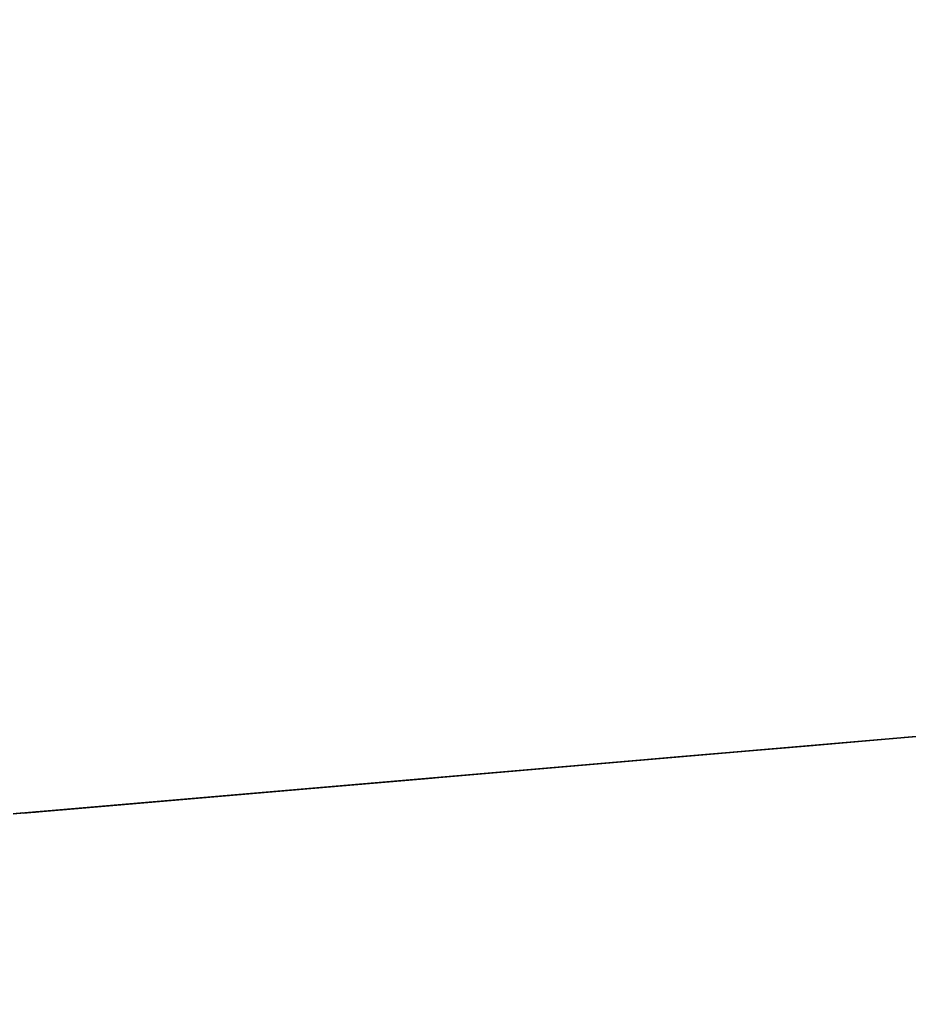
# Model space of a CAD drawing. Header units: millimetres. Extents: x 237925 to 243335, y 20387 to 20851.
# Drawn here: x 238448.7 to 238664.6, y 20386.9 to 20624.3 of the extents above; entities that cross this region are included whole.
import ezdxf

# ---------------------------------------------------------------- set-up
doc = ezdxf.new("R2010")
doc.units = ezdxf.units.MM
doc.header["$MEASUREMENT"] = 0
doc.layers.add('Right View-A-FLOR', color=192, linetype='Continuous')
doc.layers.add('Right View-CONST', color=3, linetype='Continuous')

# ---------------------------------------------------------------- blocks, each defined once
blk = doc.blocks.new('*U33')
at = {"layer": 'Right View-A-FLOR', "color": 0, "linetype": 'ByBlock', "lineweight": -2}
for p, q in [((237925.14, 20386.95, 21636.52), (240694.99, 20624.29, 21636.52)), ((240694.99, 20624.29, 21936.52), (237925.14, 20386.95, 21936.52)), ((240314.39, 20591.67, 21625), (237925.14, 20386.95, 21625))]:
    blk.add_line(p, q, dxfattribs=at)
blk = doc.blocks.new('*U34')
at = {"layer": 'Right View-CONST', "color": 0, "linetype": 'ByBlock', "lineweight": -2}
for p, q in [((238641.13, 20448.3, 22487.89), (238663.32, 20450.2, 22490.44)), ((238641.13, 20448.3, 22358), (238663.32, 20450.2, 22355.44)), ((238663.32, 20450.2, 22322.94), (238673.28, 20451.05, 22322.94)), ((238673.28, 20451.05, 22502.94), (238663.32, 20450.2, 22502.94)), ((238663.32, 20450.2, 22502.94), (238663.32, 20450.2, 22322.94)), ((238641.13, 20448.3, 22358), (238608.37, 20445.49, 22357.72)), ((238608.37, 20445.49, 22528.17), (238641.13, 20448.3, 22487.89)), ((238590.94, 20444, 22602.94), (238608.36, 20445.49, 22602.94)), ((238608.36, 20445.49, 22342.94), (238590.94, 20444, 22342.94)), ((238608.36, 20445.49, 22413.56), (238608.36, 20445.49, 22342.94)), ((238608.36, 20445.49, 22602.94), (238608.36, 20445.49, 22472.33)), ((238608.36, 20445.49, 22602.94), (238608.37, 20445.49, 22602.94)), ((238608.36, 20445.49, 22342.94), (238608.37, 20445.49, 22342.94)), ((238608.37, 20445.49, 22528.17), (238608.37, 20445.49, 22602.94)), ((238608.37, 20445.49, 22342.94), (238608.37, 20445.49, 22357.72)), ((238516.86, 20437.65, 22551.03), (238590.94, 20444, 22578.09)), ((238516.86, 20437.65, 22420.86), (238590.94, 20444, 22393.79)), ((238590.94, 20444, 22531.67), (238590.94, 20444, 22602.94)), ((238590.94, 20444, 22440.21), (238590.94, 20444, 22531.67)), ((238590.94, 20444, 22342.94), (238590.94, 20444, 22440.21)), ((238505.9, 20436.71, 22551.94), (238516.86, 20437.65, 22551.94)), ((238505.9, 20436.71, 22419.94), (238516.86, 20437.65, 22419.94)), ((238505.9, 20436.71, 22420.41), (238453.1, 20432.19, 22401.2)), ((238505.9, 20436.71, 22551.47), (238453.1, 20432.19, 22570.68)), ((238452.1, 20432.1, 22366.44), (238436.16, 20430.73, 22366.44)), ((238452.1, 20432.1, 22605.44), (238436.16, 20430.73, 22605.44))]:
    blk.add_line(p, q, dxfattribs=at)
at = {"layer": 'Right View-CONST', "color": 0, "linetype": 'ByBlock', "lineweight": -2, "extrusion": (0.085374, -0.996349, -9.89137e-26)}
blk.add_ellipse((238641.13, 20448.3, 22422.94), major_axis=(0, 0, 64.95), ratio=0.000067, start_param=0.000008, end_param=3.141585, dxfattribs=at)
at = {"layer": 'Right View-CONST', "color": 0, "linetype": 'ByBlock', "lineweight": -2, "extrusion": (0.085374, -0.996349, 2.51325e-26)}
blk.add_ellipse((238608.37, 20445.49, 22442.95), major_axis=(0, 0, 85.23), ratio=0.000067, start_param=1.922829, end_param=3.141593, dxfattribs=at)
at = {"layer": 'Right View-CONST', "color": 0, "linetype": 'ByBlock', "lineweight": -2, "extrusion": (0.085374, -0.996349, -6.1978e-26)}
blk.add_ellipse((238608.37, 20445.49, 22442.95), major_axis=(0, 0, 85.23), ratio=0.000067, start_param=-0.000083, end_param=1.218764, dxfattribs=at)
at = {"layer": 'Right View-CONST', "color": 0, "linetype": 'ByBlock', "lineweight": -2, "extrusion": (-0.085374, 0.996349, 3.58202e-26)}
blk.add_ellipse((238608.37, 20445.49, 22442.95), major_axis=(0, 0, 85.23), ratio=0.000067, start_param=4.360357, end_param=5.064421, dxfattribs=at)
at = {"layer": 'Right View-CONST', "color": 0, "linetype": 'ByBlock', "lineweight": -2, "extrusion": (0.085374, -0.996349, 1.08097e-25)}
blk.add_ellipse((238590.95, 20444, 22485.94), major_axis=(0, 0, 92.15), ratio=0.000067, start_param=1.051495, end_param=2.090098, dxfattribs=at)
at = {"layer": 'Right View-CONST', "color": 0, "linetype": 'ByBlock', "lineweight": -2, "extrusion": (0.085374, -0.996349, 1.48875e-25)}
blk.add_ellipse((238516.86, 20437.65, 22485.94), major_axis=(0, 0, 66), ratio=0.000067, start_param=0, end_param=3.308273, dxfattribs=at)
at = {"layer": 'Right View-CONST', "color": 0, "linetype": 'ByBlock', "lineweight": -2, "extrusion": (0.085374, -0.996349, -1.3059e-23)}
blk.add_ellipse((238516.86, 20437.65, 22485.94), major_axis=(0, 0, 66), ratio=0.000067, start_param=-0.16668, end_param=0, dxfattribs=at)
at = {"layer": 'Right View-CONST', "color": 0, "linetype": 'ByBlock', "lineweight": -2, "extrusion": (0.085374, -0.996349, 2.34424e-25)}
blk.add_ellipse((238516.86, 20437.65, 22485.94), major_axis=(0, 0, 65.09), ratio=0.000067, start_param=0.000025, end_param=3.141568, dxfattribs=at)
at = {"layer": 'Right View-CONST', "color": 0, "linetype": 'ByBlock', "lineweight": -2, "extrusion": (0.085374, -0.996349, 8.82743e-26)}
blk.add_ellipse((238505.9, 20436.71, 22485.94), major_axis=(0, 0, 66), ratio=0.000067, start_param=0, end_param=3.141593, dxfattribs=at)
at = {"layer": 'Right View-CONST', "color": 0, "linetype": 'ByBlock', "lineweight": -2, "extrusion": (-0.085374, 0.996349, 8.78101e-28)}
blk.add_ellipse((238452.1, 20432.1, 22485.94), major_axis=(0, 0, 119.5), ratio=0.000067, start_param=3.141593, end_param=6.283185, dxfattribs=at)
at = {"layer": 'Right View-CONST', "color": 0, "linetype": 'ByBlock', "lineweight": -2, "extrusion": (0.085374, -0.996349, 1.49226e-25)}
blk.add_ellipse((238453.1, 20432.19, 22485.94), major_axis=(0, 0, 84.74), ratio=0.000067, start_param=0, end_param=3.141617, dxfattribs=at)
at = {"layer": 'Right View-CONST', "color": 0, "linetype": 'ByBlock', "lineweight": -2, "extrusion": (-0.085374, 0.996349, -1.19e-26)}
blk.add_ellipse((238453.1, 20432.19, 22485.94), major_axis=(0, 0, 118.5), ratio=0.000067, start_param=2.367541, end_param=6.283185, dxfattribs=at)
at = {"layer": 'Right View-CONST', "color": 0, "linetype": 'ByBlock', "lineweight": -2, "extrusion": (-0.085374, 0.996349, -3.59271e-16)}
blk.add_ellipse((238453.1, 20432.19, 22570.68), major_axis=(0, 0, 0.5), ratio=0.000067, start_param=3.141645, end_param=6.283238, dxfattribs=at)
at = {"layer": 'Right View-CONST', "color": 0, "linetype": 'ByBlock', "lineweight": -2, "extrusion": (-0.085374, 0.996349, -2.19222e-26)}
blk.add_ellipse((238453.1, 20432.19, 22485.94), major_axis=(0, 0, 118.5), ratio=0.000067, start_param=0, end_param=0.774052, dxfattribs=at)
at = {"layer": 'Right View-CONST', "color": 0, "linetype": 'ByBlock', "lineweight": -2}
for points, knots in [([(238452.1, 20432.1, 22605.44), (238452.21, 20432.11, 22605.44), (238452.32, 20432.12, 22605.42), (238452.52, 20432.14, 22605.35), (238452.62, 20432.15, 22605.3), (238452.78, 20432.16, 22605.18), (238452.86, 20432.17, 22605.1), (238452.98, 20432.18, 22604.92), (238453.03, 20432.18, 22604.82), (238453.07, 20432.18, 22604.68), (238453.08, 20432.18, 22604.62), (238453.09, 20432.19, 22604.57), (238453.09, 20432.19, 22604.56), (238453.09, 20432.19, 22604.54), (238453.09, 20432.19, 22604.54), (238453.09, 20432.19, 22604.52), (238453.09, 20432.19, 22604.51), (238453.09, 20432.19, 22604.5), (238453.1, 20432.19, 22604.49), (238453.1, 20432.19, 22604.48), (238453.1, 20432.19, 22604.48), (238453.1, 20432.19, 22604.47), (238453.1, 20432.19, 22604.46), (238453.1, 20432.19, 22604.45), (238453.1, 20432.19, 22604.45), (238453.1, 20432.19, 22604.44), (238453.1, 20432.19, 22604.43), (238453.1, 20432.19, 22604.39), (238453.1, 20432.19, 22604.33), (238453.1, 20432.19, 22604.05), (238453.1, 20432.19, 22603.72), (238453.1, 20432.19, 22602.8), (238453.1, 20432.19, 22602.21), (238453.1, 20432.19, 22600.77), (238453.1, 20432.19, 22599.92), (238453.1, 20432.19, 22597.96), (238453.1, 20432.19, 22596.86), (238453.1, 20432.19, 22594.4), (238453.1, 20432.19, 22593.05), (238453.1, 20432.19, 22590.11), (238453.1, 20432.19, 22588.52), (238453.1, 20432.19, 22585.11), (238453.1, 20432.19, 22583.29), (238453.1, 20432.19, 22579.44), (238453.1, 20432.19, 22577.41), (238453.1, 20432.19, 22573.79), (238453.1, 20432.19, 22572.26), (238453.1, 20432.19, 22570.68)], [0, 0, 0, 0, 0.324312, 0.324312, 0.642764, 0.642764, 0.961416, 0.961416, 1.279887, 1.279887, 1.430181, 1.430181, 1.462356, 1.462356, 1.48949, 1.48949, 1.53198, 1.53198, 1.576569, 1.576569, 1.649944, 1.649944, 1.815371, 1.815371, 2.311016, 2.311016, 3.797484, 3.797484, 8.257602, 8.257602, 18.163546, 18.163546, 27.908921, 27.908921, 37.647157, 37.647157, 47.384695, 47.384695, 57.122054, 57.122054, 66.859347, 66.859347, 76.596609, 76.596609, 86.333855, 86.333855, 93.11438, 93.11438, 93.11438, 93.11438]), ([(238453.1, 20432.19, 22401.2), (238453.1, 20432.19, 22399.12), (238453.1, 20432.19, 22397.12), (238453.1, 20432.19, 22393.12), (238453.1, 20432.19, 22391.13), (238453.1, 20432.19, 22387.38), (238453.1, 20432.19, 22385.61), (238453.1, 20432.19, 22382.31), (238453.1, 20432.19, 22380.77), (238453.1, 20432.19, 22377.93), (238453.1, 20432.19, 22376.63), (238453.1, 20432.19, 22374.28), (238453.1, 20432.19, 22373.23), (238453.1, 20432.19, 22371.39), (238453.1, 20432.19, 22370.6), (238453.1, 20432.19, 22369.27), (238453.1, 20432.19, 22368.74), (238453.1, 20432.19, 22367.94), (238453.1, 20432.19, 22367.67), (238453.1, 20432.19, 22367.51), (238453.1, 20432.19, 22367.48), (238453.1, 20432.19, 22367.45), (238453.1, 20432.19, 22367.45), (238453.1, 20432.19, 22367.44), (238453.1, 20432.19, 22367.43), (238453.1, 20432.19, 22367.43), (238453.1, 20432.19, 22367.42), (238453.1, 20432.19, 22367.41), (238453.1, 20432.19, 22367.4), (238453.1, 20432.19, 22367.39), (238453.09, 20432.19, 22367.38), (238453.09, 20432.19, 22367.37), (238453.09, 20432.19, 22367.36), (238453.09, 20432.19, 22367.34), (238453.09, 20432.19, 22367.33), (238453.09, 20432.19, 22367.3), (238453.09, 20432.19, 22367.29), (238453.08, 20432.18, 22367.25), (238453.07, 20432.18, 22367.23), (238453.06, 20432.18, 22367.16), (238453.04, 20432.18, 22367.12), (238452.99, 20432.18, 22366.99), (238452.95, 20432.17, 22366.91), (238452.84, 20432.16, 22366.76), (238452.76, 20432.16, 22366.68), (238452.59, 20432.14, 22366.56), (238452.49, 20432.13, 22366.51), (238452.29, 20432.12, 22366.46), (238452.2, 20432.11, 22366.44), (238452.1, 20432.1, 22366.44)], [281.889932, 281.889932, 281.889932, 281.889932, 290.815545, 290.815545, 300.552777, 300.552777, 310.290016, 310.290016, 320.027265, 320.027265, 329.764531, 329.764531, 339.501834, 339.501834, 349.239217, 349.239217, 358.976831, 358.976831, 368.715456, 368.715456, 371.173283, 371.173283, 372.392839, 372.392839, 372.999657, 372.999657, 373.309213, 373.309213, 373.425523, 373.425523, 373.478584, 373.478584, 373.514086, 373.514086, 373.558168, 373.558168, 373.60236, 373.60236, 373.67395, 373.67395, 373.816868, 373.816868, 374.080298, 374.080298, 374.396164, 374.396164, 374.71473, 374.71473, 375.005388, 375.005388, 375.005388, 375.005388])]:
    blk.add_open_spline(points, degree=3, knots=knots, dxfattribs=at)
blk = doc.blocks.new('*U35')
at = {"layer": 'Right View-CONST', "color": 0, "linetype": 'ByBlock', "lineweight": -2}
for p, q in [((238641.13, 20448.3, 22357.99), (238608.42, 20445.5, 22357.72)), ((238608.42, 20445.5, 22528.17), (238641.18, 20448.3, 22487.89)), ((238608.37, 20445.49, 22602.94), (238608.42, 20445.5, 22602.94)), ((238608.42, 20445.5, 22342.94), (238608.37, 20445.49, 22342.94)), ((238608.42, 20445.5, 22357.72), (238608.42, 20445.5, 22342.94)), ((238608.42, 20445.5, 22602.94), (238608.42, 20445.5, 22528.11)), ((238608.42, 20445.5, 22602.94), (238608.43, 20445.5, 22602.94)), ((238608.42, 20445.5, 22342.94), (238608.43, 20445.5, 22342.94)), ((238608.43, 20445.5, 22528.17), (238608.43, 20445.5, 22602.94)), ((238608.43, 20445.5, 22342.94), (238608.43, 20445.5, 22357.72)), ((238516.86, 20437.65, 22551.94), (238516.92, 20437.65, 22551.94)), ((238516.86, 20437.65, 22419.94), (238516.92, 20437.65, 22419.94)), ((238505.9, 20436.71, 22420.39), (238453.15, 20432.19, 22401.2)), ((238505.9, 20436.71, 22551.49), (238453.15, 20432.19, 22570.68)), ((238452.15, 20432.11, 22366.44), (238452.1, 20432.1, 22366.44)), ((238452.15, 20432.11, 22605.44), (238452.1, 20432.1, 22605.44))]:
    blk.add_line(p, q, dxfattribs=at)
at = {"layer": 'Right View-CONST', "color": 0, "linetype": 'ByBlock', "lineweight": -2, "extrusion": (0.085374, -0.996349, -2.50516e-20)}
blk.add_ellipse((238608.42, 20445.5, 22442.95), major_axis=(0, 0, 85.23), ratio=0.000067, start_param=3.13834, end_param=3.141593, dxfattribs=at)
at = {"layer": 'Right View-CONST', "color": 0, "linetype": 'ByBlock', "lineweight": -2, "extrusion": (0.085374, -0.996349, 4.04381e-24)}
blk.add_ellipse((238608.42, 20445.5, 22442.95), major_axis=(0, 0, 85.23), ratio=0.000067, start_param=-0.000083, end_param=0.039306, dxfattribs=at)
at = {"layer": 'Right View-CONST', "color": 0, "linetype": 'ByBlock', "lineweight": -2, "extrusion": (0.085374, -0.996349, 5.69121e-24)}
blk.add_ellipse((238516.92, 20437.65, 22485.94), major_axis=(0, 0, 66), ratio=0.000067, start_param=0, end_param=0.164927, dxfattribs=at)
at = {"layer": 'Right View-CONST', "color": 0, "linetype": 'ByBlock', "lineweight": -2, "extrusion": (0.085374, -0.996349, -4.43081e-25)}
blk.add_ellipse((238516.92, 20437.65, 22485.94), major_axis=(0, 0, 66), ratio=0.000067, start_param=2.976666, end_param=3.30647, dxfattribs=at)
at = {"layer": 'Right View-CONST', "color": 0, "linetype": 'ByBlock', "lineweight": -2, "extrusion": (0.085374, -0.996349, 9.69408e-24)}
blk.add_ellipse((238516.92, 20437.65, 22485.94), major_axis=(0, 0, 66), ratio=0.000067, start_param=-0.164877, end_param=0, dxfattribs=at)
at = {"layer": 'Right View-CONST', "color": 0, "linetype": 'ByBlock', "lineweight": -2, "extrusion": (-0.085374, 0.996349, -5.29985e-21)}
blk.add_ellipse((238452.15, 20432.11, 22485.94), major_axis=(0, 0, 119.5), ratio=0.000067, start_param=3.141593, end_param=3.146526, dxfattribs=at)
at = {"layer": 'Right View-CONST', "color": 0, "linetype": 'ByBlock', "lineweight": -2, "extrusion": (-0.085374, 0.996349, -1.3458e-20)}
blk.add_ellipse((238452.15, 20432.11, 22485.94), major_axis=(0, 0, 119.5), ratio=0.000067, start_param=-0.004934, end_param=0, dxfattribs=at)
at = {"layer": 'Right View-CONST', "color": 0, "linetype": 'ByBlock', "lineweight": -2, "extrusion": (-0.085374, 0.996349, 2.96789e-26)}
blk.add_ellipse((238453.15, 20432.19, 22485.94), major_axis=(0, 0, 118.5), ratio=0.000067, start_param=2.367541, end_param=3.915832, dxfattribs=at)
at = {"layer": 'Right View-CONST', "color": 0, "linetype": 'ByBlock', "lineweight": -2, "extrusion": (-0.085374, 0.996349, 3.53193e-27)}
blk.add_ellipse((238453.15, 20432.19, 22485.94), major_axis=(0, 0, 118.5), ratio=0.000067, start_param=-0.774239, end_param=0, dxfattribs=at)
at = {"layer": 'Right View-CONST', "color": 0, "linetype": 'ByBlock', "lineweight": -2, "extrusion": (0.085374, -0.996349, 1.28928e-21)}
blk.add_ellipse((238453.15, 20432.19, 22485.94), major_axis=(0, 0, 84.74), ratio=0.000067, start_param=0, end_param=0.02146, dxfattribs=at)
at = {"layer": 'Right View-CONST', "color": 0, "linetype": 'ByBlock', "lineweight": -2, "extrusion": (0.085374, -0.996349, -3.83909e-22)}
blk.add_ellipse((238453.15, 20432.19, 22485.94), major_axis=(0, 0, 84.74), ratio=0.000067, start_param=3.120133, end_param=3.141617, dxfattribs=at)
at = {"layer": 'Right View-CONST', "color": 0, "linetype": 'ByBlock', "lineweight": -2, "extrusion": (-0.085374, 0.996349, -3.59277e-16)}
blk.add_ellipse((238453.15, 20432.19, 22570.68), major_axis=(0, 0, 0.5), ratio=0.000067, start_param=3.141645, end_param=6.283238, dxfattribs=at)
at = {"layer": 'Right View-CONST', "color": 0, "linetype": 'ByBlock', "lineweight": -2, "extrusion": (-0.085374, 0.996349, -1.46827e-28)}
blk.add_ellipse((238453.15, 20432.19, 22485.94), major_axis=(0, 0, 118.5), ratio=0.000067, start_param=0, end_param=0.774052, dxfattribs=at)
at = {"layer": 'Right View-CONST', "color": 0, "linetype": 'ByBlock', "lineweight": -2}
for points, knots in [([(238452.15, 20432.11, 22605.44), (238452.26, 20432.11, 22605.44), (238452.37, 20432.12, 22605.42), (238452.57, 20432.14, 22605.35), (238452.67, 20432.15, 22605.3), (238452.84, 20432.16, 22605.18), (238452.91, 20432.17, 22605.1), (238453.03, 20432.18, 22604.92), (238453.08, 20432.18, 22604.82), (238453.12, 20432.19, 22604.68), (238453.13, 20432.19, 22604.62), (238453.14, 20432.19, 22604.57), (238453.14, 20432.19, 22604.56), (238453.15, 20432.19, 22604.54), (238453.15, 20432.19, 22604.54), (238453.15, 20432.19, 22604.52), (238453.15, 20432.19, 22604.51), (238453.15, 20432.19, 22604.5), (238453.15, 20432.19, 22604.49), (238453.15, 20432.19, 22604.48), (238453.15, 20432.19, 22604.48), (238453.15, 20432.19, 22604.47), (238453.15, 20432.19, 22604.46), (238453.15, 20432.19, 22604.45), (238453.15, 20432.19, 22604.45), (238453.15, 20432.19, 22604.44), (238453.15, 20432.19, 22604.43), (238453.15, 20432.19, 22604.39), (238453.15, 20432.19, 22604.33), (238453.15, 20432.19, 22604.05), (238453.15, 20432.19, 22603.72), (238453.15, 20432.19, 22602.8), (238453.15, 20432.19, 22602.21), (238453.15, 20432.19, 22600.77), (238453.15, 20432.19, 22599.92), (238453.15, 20432.19, 22597.96), (238453.15, 20432.19, 22596.86), (238453.15, 20432.19, 22594.4), (238453.15, 20432.19, 22593.05), (238453.15, 20432.19, 22590.11), (238453.15, 20432.19, 22588.52), (238453.15, 20432.19, 22585.11), (238453.15, 20432.19, 22583.29), (238453.16, 20432.19, 22579.44), (238453.16, 20432.19, 22577.41), (238453.16, 20432.19, 22573.79), (238453.16, 20432.19, 22572.26), (238453.16, 20432.19, 22570.68)], [0, 0, 0, 0, 0.324312, 0.324312, 0.642764, 0.642764, 0.961416, 0.961416, 1.279887, 1.279887, 1.430181, 1.430181, 1.462356, 1.462356, 1.48949, 1.48949, 1.53198, 1.53198, 1.576569, 1.576569, 1.649944, 1.649944, 1.815371, 1.815371, 2.311016, 2.311016, 3.797484, 3.797484, 8.257602, 8.257602, 18.163546, 18.163546, 27.908921, 27.908921, 37.647157, 37.647157, 47.384695, 47.384695, 57.122054, 57.122054, 66.859347, 66.859347, 76.596609, 76.596609, 86.333855, 86.333855, 93.11438, 93.11438, 93.11438, 93.11438]), ([(238453.16, 20432.19, 22401.2), (238453.16, 20432.19, 22399.12), (238453.16, 20432.19, 22397.12), (238453.16, 20432.19, 22393.12), (238453.16, 20432.19, 22391.13), (238453.15, 20432.19, 22387.38), (238453.15, 20432.19, 22385.61), (238453.15, 20432.19, 22382.31), (238453.15, 20432.19, 22380.77), (238453.15, 20432.19, 22377.93), (238453.15, 20432.19, 22376.63), (238453.15, 20432.19, 22374.28), (238453.15, 20432.19, 22373.23), (238453.15, 20432.19, 22371.39), (238453.15, 20432.19, 22370.6), (238453.15, 20432.19, 22369.27), (238453.15, 20432.19, 22368.74), (238453.15, 20432.19, 22367.94), (238453.15, 20432.19, 22367.67), (238453.15, 20432.19, 22367.51), (238453.15, 20432.19, 22367.48), (238453.15, 20432.19, 22367.45), (238453.15, 20432.19, 22367.45), (238453.15, 20432.19, 22367.44), (238453.15, 20432.19, 22367.43), (238453.15, 20432.19, 22367.43), (238453.15, 20432.19, 22367.42), (238453.15, 20432.19, 22367.41), (238453.15, 20432.19, 22367.4), (238453.15, 20432.19, 22367.39), (238453.15, 20432.19, 22367.38), (238453.15, 20432.19, 22367.37), (238453.15, 20432.19, 22367.36), (238453.15, 20432.19, 22367.34), (238453.14, 20432.19, 22367.33), (238453.14, 20432.19, 22367.3), (238453.14, 20432.19, 22367.29), (238453.13, 20432.19, 22367.25), (238453.13, 20432.19, 22367.23), (238453.11, 20432.19, 22367.16), (238453.1, 20432.19, 22367.12), (238453.05, 20432.18, 22366.99), (238453, 20432.18, 22366.91), (238452.89, 20432.17, 22366.76), (238452.81, 20432.16, 22366.68), (238452.64, 20432.15, 22366.56), (238452.54, 20432.14, 22366.51), (238452.35, 20432.12, 22366.46), (238452.25, 20432.11, 22366.44), (238452.15, 20432.11, 22366.44)], [281.889932, 281.889932, 281.889932, 281.889932, 290.815545, 290.815545, 300.552777, 300.552777, 310.290016, 310.290016, 320.027265, 320.027265, 329.764531, 329.764531, 339.501834, 339.501834, 349.239217, 349.239217, 358.976831, 358.976831, 368.715456, 368.715456, 371.173283, 371.173283, 372.392839, 372.392839, 372.999657, 372.999657, 373.309213, 373.309213, 373.425523, 373.425523, 373.478584, 373.478584, 373.514086, 373.514086, 373.558168, 373.558168, 373.60236, 373.60236, 373.67395, 373.67395, 373.816868, 373.816868, 374.080298, 374.080298, 374.396164, 374.396164, 374.71473, 374.71473, 375.005388, 375.005388, 375.005388, 375.005388])]:
    blk.add_open_spline(points, degree=3, knots=knots, dxfattribs=at)
blk = doc.blocks.new('*U36')
at = {"layer": 'Right View-CONST', "color": 0, "linetype": 'ByBlock', "lineweight": -2}
for p, q in [((238608.48, 20445.5, 22528.17), (238641.23, 20448.31, 22487.9)), ((238641.14, 20448.3, 22357.99), (238608.48, 20445.5, 22357.72)), ((238608.43, 20445.5, 22602.94), (238608.47, 20445.5, 22602.94)), ((238608.47, 20445.5, 22342.94), (238608.43, 20445.5, 22342.94)), ((238608.47, 20445.5, 22357.72), (238608.47, 20445.5, 22342.94)), ((238608.47, 20445.5, 22602.94), (238608.47, 20445.5, 22528.11)), ((238608.47, 20445.5, 22602.94), (238608.48, 20445.5, 22602.94)), ((238608.47, 20445.5, 22342.94), (238608.48, 20445.5, 22342.94)), ((238608.48, 20445.5, 22528.17), (238608.48, 20445.5, 22602.94)), ((238608.48, 20445.5, 22342.94), (238608.48, 20445.5, 22357.72)), ((238516.92, 20437.65, 22551.94), (238516.97, 20437.66, 22551.94)), ((238516.92, 20437.65, 22419.94), (238516.97, 20437.66, 22419.94)), ((238505.9, 20436.71, 22420.37), (238453.2, 20432.2, 22401.2)), ((238505.9, 20436.71, 22551.51), (238453.2, 20432.2, 22570.68)), ((238452.21, 20432.11, 22366.44), (238452.15, 20432.11, 22366.44)), ((238452.21, 20432.11, 22605.44), (238452.15, 20432.11, 22605.44))]:
    blk.add_line(p, q, dxfattribs=at)
at = {"layer": 'Right View-CONST', "color": 0, "linetype": 'ByBlock', "lineweight": -2, "extrusion": (0.085374, -0.996349, 1.82996e-20)}
blk.add_ellipse((238608.48, 20445.5, 22442.95), major_axis=(0, 0, 85.23), ratio=0.000067, start_param=3.13834, end_param=3.144847, dxfattribs=at)
at = {"layer": 'Right View-CONST', "color": 0, "linetype": 'ByBlock', "lineweight": -2, "extrusion": (0.085374, -0.996349, 5.47522e-24)}
blk.add_ellipse((238608.48, 20445.5, 22442.95), major_axis=(0, 0, 85.23), ratio=0.000067, start_param=-0.039471, end_param=0.039306, dxfattribs=at)
at = {"layer": 'Right View-CONST', "color": 0, "linetype": 'ByBlock', "lineweight": -2, "extrusion": (0.085374, -0.996349, -7.6177e-24)}
blk.add_ellipse((238516.97, 20437.66, 22485.94), major_axis=(0, 0, 66), ratio=0.000067, start_param=0, end_param=0.163104, dxfattribs=at)
at = {"layer": 'Right View-CONST', "color": 0, "linetype": 'ByBlock', "lineweight": -2, "extrusion": (0.085374, -0.996349, 3.79529e-26)}
blk.add_ellipse((238516.97, 20437.66, 22485.94), major_axis=(0, 0, 66), ratio=0.000067, start_param=2.978489, end_param=3.304648, dxfattribs=at)
at = {"layer": 'Right View-CONST', "color": 0, "linetype": 'ByBlock', "lineweight": -2, "extrusion": (0.085374, -0.996349, -5.87468e-24)}
blk.add_ellipse((238516.97, 20437.66, 22485.94), major_axis=(0, 0, 66), ratio=0.000067, start_param=-0.163055, end_param=0, dxfattribs=at)
at = {"layer": 'Right View-CONST', "color": 0, "linetype": 'ByBlock', "lineweight": -2, "extrusion": (-0.085374, 0.996349, -9.55187e-22)}
blk.add_ellipse((238452.21, 20432.11, 22485.94), major_axis=(0, 0, 119.5), ratio=0.000067, start_param=3.141593, end_param=3.146526, dxfattribs=at)
at = {"layer": 'Right View-CONST', "color": 0, "linetype": 'ByBlock', "lineweight": -2, "extrusion": (-0.085374, 0.996349, 4.09713e-22)}
blk.add_ellipse((238452.21, 20432.11, 22485.94), major_axis=(0, 0, 119.5), ratio=0.000067, start_param=-0.004934, end_param=0, dxfattribs=at)
at = {"layer": 'Right View-CONST', "color": 0, "linetype": 'ByBlock', "lineweight": -2, "extrusion": (0.085374, -0.996349, 1.25494e-22)}
blk.add_ellipse((238453.2, 20432.2, 22485.94), major_axis=(0, 0, 84.74), ratio=0.000067, start_param=0, end_param=0.02146, dxfattribs=at)
at = {"layer": 'Right View-CONST', "color": 0, "linetype": 'ByBlock', "lineweight": -2, "extrusion": (0.085374, -0.996349, -8.02801e-23)}
blk.add_ellipse((238453.2, 20432.2, 22485.94), major_axis=(0, 0, 84.74), ratio=0.000067, start_param=3.120133, end_param=3.141617, dxfattribs=at)
at = {"layer": 'Right View-CONST', "color": 0, "linetype": 'ByBlock', "lineweight": -2, "extrusion": (-0.085374, 0.996349, -3.59277e-16)}
blk.add_ellipse((238453.2, 20432.2, 22570.68), major_axis=(0, 0, 0.5), ratio=0.000067, start_param=3.141645, end_param=6.283238, dxfattribs=at)
at = {"layer": 'Right View-CONST', "color": 0, "linetype": 'ByBlock', "lineweight": -2, "extrusion": (-0.085374, 0.996349, -2.19222e-26)}
blk.add_ellipse((238453.2, 20432.2, 22485.94), major_axis=(0, 0, 118.5), ratio=0.000067, start_param=0, end_param=0.774052, dxfattribs=at)
at = {"layer": 'Right View-CONST', "color": 0, "linetype": 'ByBlock', "lineweight": -2, "extrusion": (-0.085374, 0.996349, 6.34899e-26)}
blk.add_ellipse((238453.2, 20432.2, 22485.94), major_axis=(0, 0, 118.5), ratio=0.000067, start_param=2.367541, end_param=3.915832, dxfattribs=at)
at = {"layer": 'Right View-CONST', "color": 0, "linetype": 'ByBlock', "lineweight": -2, "extrusion": (-0.085374, 0.996349, -3.92829e-26)}
blk.add_ellipse((238453.2, 20432.2, 22485.94), major_axis=(0, 0, 118.5), ratio=0.000067, start_param=-0.774239, end_param=0, dxfattribs=at)
at = {"layer": 'Right View-CONST', "color": 0, "linetype": 'ByBlock', "lineweight": -2}
for points, knots in [([(238452.21, 20432.11, 22605.44), (238452.32, 20432.12, 22605.44), (238452.42, 20432.13, 22605.42), (238452.63, 20432.15, 22605.35), (238452.72, 20432.15, 22605.3), (238452.89, 20432.17, 22605.18), (238452.97, 20432.18, 22605.1), (238453.09, 20432.19, 22604.92), (238453.13, 20432.19, 22604.82), (238453.18, 20432.19, 22604.68), (238453.19, 20432.19, 22604.62), (238453.2, 20432.19, 22604.57), (238453.2, 20432.19, 22604.56), (238453.2, 20432.19, 22604.54), (238453.2, 20432.19, 22604.54), (238453.2, 20432.2, 22604.52), (238453.2, 20432.2, 22604.51), (238453.2, 20432.2, 22604.5), (238453.2, 20432.2, 22604.49), (238453.2, 20432.2, 22604.48), (238453.2, 20432.2, 22604.48), (238453.2, 20432.2, 22604.47), (238453.2, 20432.2, 22604.46), (238453.2, 20432.2, 22604.45), (238453.2, 20432.2, 22604.45), (238453.2, 20432.2, 22604.44), (238453.2, 20432.2, 22604.43), (238453.2, 20432.2, 22604.39), (238453.2, 20432.2, 22604.33), (238453.2, 20432.2, 22604.05), (238453.21, 20432.2, 22603.72), (238453.21, 20432.2, 22602.8), (238453.21, 20432.2, 22602.21), (238453.21, 20432.2, 22600.77), (238453.21, 20432.2, 22599.92), (238453.21, 20432.2, 22597.96), (238453.21, 20432.2, 22596.86), (238453.21, 20432.2, 22594.4), (238453.21, 20432.2, 22593.05), (238453.21, 20432.2, 22590.11), (238453.21, 20432.2, 22588.52), (238453.21, 20432.2, 22585.11), (238453.21, 20432.2, 22583.29), (238453.21, 20432.2, 22579.44), (238453.21, 20432.2, 22577.41), (238453.21, 20432.2, 22573.79), (238453.21, 20432.2, 22572.26), (238453.21, 20432.2, 22570.68)], [0, 0, 0, 0, 0.324312, 0.324312, 0.642764, 0.642764, 0.961416, 0.961416, 1.279887, 1.279887, 1.430181, 1.430181, 1.462356, 1.462356, 1.48949, 1.48949, 1.53198, 1.53198, 1.576569, 1.576569, 1.649944, 1.649944, 1.815371, 1.815371, 2.311016, 2.311016, 3.797484, 3.797484, 8.257602, 8.257602, 18.163546, 18.163546, 27.908921, 27.908921, 37.647157, 37.647157, 47.384695, 47.384695, 57.122054, 57.122054, 66.859347, 66.859347, 76.596609, 76.596609, 86.333855, 86.333855, 93.11438, 93.11438, 93.11438, 93.11438]), ([(238453.21, 20432.2, 22401.2), (238453.21, 20432.2, 22399.12), (238453.21, 20432.2, 22397.12), (238453.21, 20432.2, 22393.12), (238453.21, 20432.2, 22391.13), (238453.21, 20432.2, 22387.38), (238453.21, 20432.2, 22385.61), (238453.21, 20432.2, 22382.31), (238453.21, 20432.2, 22380.77), (238453.21, 20432.2, 22377.93), (238453.21, 20432.2, 22376.63), (238453.21, 20432.2, 22374.28), (238453.21, 20432.2, 22373.23), (238453.21, 20432.2, 22371.39), (238453.21, 20432.2, 22370.6), (238453.21, 20432.2, 22369.27), (238453.21, 20432.2, 22368.74), (238453.2, 20432.2, 22367.94), (238453.2, 20432.2, 22367.67), (238453.2, 20432.2, 22367.51), (238453.2, 20432.2, 22367.48), (238453.2, 20432.2, 22367.45), (238453.2, 20432.2, 22367.45), (238453.2, 20432.2, 22367.44), (238453.2, 20432.2, 22367.43), (238453.2, 20432.2, 22367.43), (238453.2, 20432.2, 22367.42), (238453.2, 20432.2, 22367.41), (238453.2, 20432.2, 22367.4), (238453.2, 20432.2, 22367.39), (238453.2, 20432.2, 22367.38), (238453.2, 20432.2, 22367.37), (238453.2, 20432.2, 22367.36), (238453.2, 20432.19, 22367.34), (238453.2, 20432.19, 22367.33), (238453.19, 20432.19, 22367.3), (238453.19, 20432.19, 22367.29), (238453.19, 20432.19, 22367.25), (238453.18, 20432.19, 22367.23), (238453.17, 20432.19, 22367.16), (238453.15, 20432.19, 22367.12), (238453.1, 20432.19, 22366.99), (238453.06, 20432.18, 22366.91), (238452.94, 20432.17, 22366.76), (238452.87, 20432.17, 22366.68), (238452.69, 20432.15, 22366.56), (238452.6, 20432.14, 22366.51), (238452.4, 20432.13, 22366.46), (238452.3, 20432.12, 22366.44), (238452.21, 20432.11, 22366.44)], [281.889932, 281.889932, 281.889932, 281.889932, 290.815545, 290.815545, 300.552777, 300.552777, 310.290016, 310.290016, 320.027265, 320.027265, 329.764531, 329.764531, 339.501834, 339.501834, 349.239217, 349.239217, 358.976831, 358.976831, 368.715456, 368.715456, 371.173283, 371.173283, 372.392839, 372.392839, 372.999657, 372.999657, 373.309213, 373.309213, 373.425523, 373.425523, 373.478584, 373.478584, 373.514086, 373.514086, 373.558168, 373.558168, 373.60236, 373.60236, 373.67395, 373.67395, 373.816868, 373.816868, 374.080298, 374.080298, 374.396164, 374.396164, 374.71473, 374.71473, 375.005388, 375.005388, 375.005388, 375.005388])]:
    blk.add_open_spline(points, degree=3, knots=knots, dxfattribs=at)
blk = doc.blocks.new('*U37')
at = {"layer": 'Right View-CONST', "color": 0, "linetype": 'ByBlock', "lineweight": -2}
for p, q in [((238135.28, 20404.95, 22282.94), (240443.71, 20602.75, 22282.94)), ((238459.09, 20432.7, 22207.94), (240163.59, 20578.75, 22207.94))]:
    blk.add_line(p, q, dxfattribs=at)
blk = doc.blocks.new('*U43')
at = {"layer": 'Right View-CONST', "color": 0, "linetype": 'ByBlock', "lineweight": -2}
for p, q in [((238459.08, 20432.7, 22207.94), (238309.63, 20419.89, 22207.94)), ((238449.62, 20431.89, 22132.94), (238459.08, 20432.7, 22132.94)), ((238459.08, 20432.7, 22207.94), (238459.09, 20432.7, 22207.94)), ((238459.08, 20432.7, 22132.94), (238459.08, 20432.7, 22207.94)), ((238459.24, 20432.71, 22207.94), (238459.24, 20432.71, 22177.94)), ((238329.06, 20421.56, 22201.94), (238439.66, 20431.03, 22201.94)), ((238449.62, 20431.89, 22191.94), (238449.62, 20431.89, 22132.94)), ((238309.63, 20419.89, 22132.94), (238319.1, 20420.7, 22132.94)), ((238319.1, 20420.7, 22191.94), (238319.25, 20420.72, 22191.94)), ((238319.1, 20420.7, 22132.94), (238319.25, 20420.72, 22132.94)), ((238319.1, 20420.7, 22132.94), (238319.1, 20420.7, 22191.94)), ((238319.25, 20420.72, 22191.94), (238319.25, 20420.72, 22132.94)), ((238309.63, 20419.89, 22207.94), (238309.63, 20419.89, 22132.94))]:
    blk.add_line(p, q, dxfattribs=at)
at = {"layer": 'Right View-CONST', "color": 0, "linetype": 'ByBlock', "lineweight": -2, "extrusion": (-0.085374, 0.996349, -6.83886e-31)}
blk.add_arc((-239313.39, 22191.94), 10, 90, 180, dxfattribs=at)
at = {"layer": 'Right View-CONST', "color": 0, "linetype": 'ByBlock', "lineweight": -2, "extrusion": (-0.085374, 0.996349, 1.07079e-31)}
blk.add_arc((-239202.39, 22191.94), 10, 0, 90, dxfattribs=at)
at = {"layer": 'Right View-CONST', "color": 0, "linetype": 'ByBlock', "lineweight": -2, "extrusion": (0.085374, -0.996349, -1.09809e-30)}
blk.add_arc((239202.54, 22191.94), 10, 90, 180, dxfattribs=at)
blk = doc.blocks.new('*U44')
at = {"layer": 'Right View-CONST', "color": 0, "linetype": 'ByBlock', "lineweight": -2}
for p, q in [((238548.76, 20440.38, 22087.94), (238459.08, 20432.7, 22087.94)), ((238469.05, 20433.55, 22097.94), (238548.76, 20440.38, 22097.94)), ((238548.76, 20440.38, 22087.94), (238548.76, 20440.38, 22087.94)), ((238548.76, 20440.38, 22087.94), (238548.76, 20440.38, 22097.94)), ((238548.76, 20440.38, 22097.94), (238548.76, 20440.38, 22097.94)), ((238548.76, 20440.38, 22097.94), (238548.76, 20440.38, 22087.94)), ((238459.08, 20432.7, 22177.94), (238469.05, 20433.55, 22177.94)), ((238459.08, 20432.7, 22087.94), (238459.08, 20432.7, 22177.94)), ((238469.05, 20433.55, 22097.94), (238469.05, 20433.55, 22177.94)), ((238469.05, 20433.55, 22177.94), (238469.05, 20433.55, 22177.94)), ((238469.05, 20433.55, 22177.94), (238469.05, 20433.55, 22097.94))]:
    blk.add_line(p, q, dxfattribs=at)
blk = doc.blocks.new('*U45')
at = {"layer": 'Right View-CONST', "color": 0, "linetype": 'ByBlock', "lineweight": -2}
for p, q in [((238548.76, 20440.38, 22087.94), (238548.82, 20440.39, 22087.94)), ((238548.82, 20440.39, 22097.94), (238548.76, 20440.38, 22097.94)), ((238548.82, 20440.39, 22087.94), (238548.83, 20440.39, 22087.94)), ((238548.82, 20440.39, 22087.94), (238548.82, 20440.39, 22097.94)), ((238548.82, 20440.39, 22097.94), (238548.83, 20440.39, 22097.94)), ((238548.83, 20440.39, 22097.94), (238548.83, 20440.39, 22087.94)), ((238469.12, 20433.56, 22177.94), (238469.05, 20433.55, 22177.94)), ((238469.12, 20433.56, 22097.94), (238469.12, 20433.56, 22177.94)), ((238469.12, 20433.56, 22177.94), (238469.12, 20433.56, 22097.94)), ((238469.12, 20433.56, 22177.94), (238469.12, 20433.56, 22177.94))]:
    blk.add_line(p, q, dxfattribs=at)
blk = doc.blocks.new('*U46')
at = {"layer": 'Right View-CONST', "color": 0, "linetype": 'ByBlock', "lineweight": -2}
for p, q in [((238548.83, 20440.39, 22087.94), (238548.9, 20440.4, 22087.94)), ((238548.9, 20440.4, 22097.94), (238548.83, 20440.39, 22097.94)), ((238548.9, 20440.4, 22087.94), (238548.91, 20440.4, 22087.94)), ((238548.9, 20440.4, 22087.94), (238548.9, 20440.4, 22097.94)), ((238548.9, 20440.4, 22097.94), (238548.91, 20440.4, 22097.94)), ((238548.91, 20440.4, 22097.94), (238548.91, 20440.4, 22087.94)), ((238469.19, 20433.57, 22177.94), (238469.12, 20433.56, 22177.94)), ((238469.19, 20433.57, 22097.94), (238469.19, 20433.57, 22177.94)), ((238469.19, 20433.57, 22177.94), (238469.2, 20433.57, 22177.94)), ((238469.2, 20433.57, 22177.94), (238469.2, 20433.57, 22097.94))]:
    blk.add_line(p, q, dxfattribs=at)

msp = doc.modelspace()

# ---------------------------------------------------------------- block references
at = {"layer": 'Right View-A-FLOR'}
msp.add_blockref('*U33', (0, 0), dxfattribs=at)
at = {"layer": 'Right View-CONST'}
for name in ['*U37', '*U34', '*U35', '*U36', '*U44', '*U45', '*U46', '*U43']:
    msp.add_blockref(name, (0, 0), dxfattribs=at)

doc.saveas('drawing.dxf')
